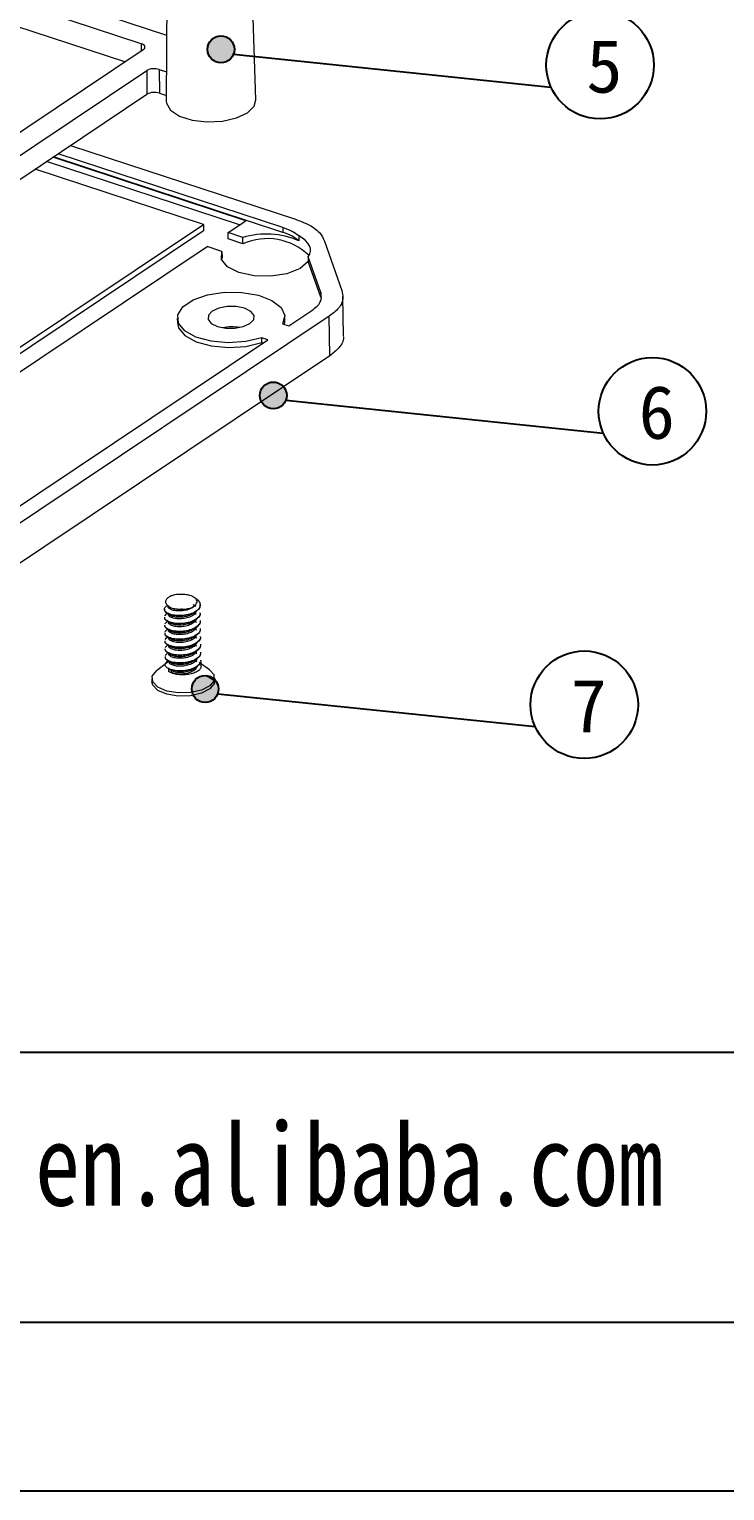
# Model space of a CAD drawing. Header units: inches. Extents: x 1127 to 4647, y 569 to 968.
# Drawn here: x 1276.9 to 1315.7, y 573 to 654.5 of the extents above; entities that cross this region are included whole.
import ezdxf

# ---------------------------------------------------------------- set-up
doc = ezdxf.new("R2010")
doc.units = ezdxf.units.IN
doc.layers.add('文字', color=81, linetype='Continuous')
doc.styles.get("Standard").update_dxf_attribs({"font": 'txt', "bigfont": 'gbcbig.shx'})
doc.styles.add('宋体', font='', dxfattribs={"width": 0.8, "height": 3.5})
doc.styles.get('宋体').set_extended_font_data('SimSun')

msp = doc.modelspace()

# ---------------------------------------------------------------- hatches: boundary and pattern name
h = msp.add_hatch(color=256)
h.dxf.hatch_style = 1
h.set_gradient(color1=(0, 255, 255), color2=(20, 255, 255), one_color=1, tint=0.54)
h.paths.add_polyline_path([(1288.298, 653.394, 1), (1286.798, 653.394, 1)])
h = msp.add_hatch(color=256)
h.dxf.hatch_style = 1
h.set_gradient(color1=(0, 255, 255), color2=(20, 255, 255), one_color=1, tint=0.54)
h.paths.add_polyline_path([(1291.22, 634.078, 1), (1289.72, 634.078, 1)])
h = msp.add_hatch(color=256)
h.dxf.hatch_style = 1
h.set_gradient(color1=(0, 255, 255), color2=(20, 255, 255), one_color=1, tint=0.54)
h.paths.add_polyline_path([(1287.419, 617.701, 1), (1285.919, 617.701, 1)])

# ---------------------------------------------------------------- linework, layer by layer
at = {"color": 7, "linetype": 'Continuous', "lineweight": 15}
for p, q in [((1284.524, 654.169), (1273.026, 657.95)), ((1283.098, 653.707), (1272.093, 657.326)), ((1284.543, 657.114), (1284.5, 650.504)), ((1289.499, 650.571), (1289.28, 657.178)), ((1282.185, 652.691), (1270.484, 656.539)), ((1260.072, 637.902), (1283.213, 653.378)), ((1260.16, 636.665), (1283.405, 652.21)), ((1283.405, 652.21), (1283.422, 650.888)), ((1284.102, 652.271), (1284.511, 652.137)), ((1284.102, 652.271), (1284.12, 650.95)), ((1260.204, 635.36), (1283.422, 650.888)), ((1284.12, 650.95), (1284.502, 650.824)), ((1279.159, 648.037), (1291.704, 643.912)), ((1288.593, 643.596), (1277.818, 647.14)), ((1288.945, 643.832), (1278.17, 647.375)), ((1291.008, 643.18), (1278.196, 647.393)), ((1291.004, 643.444), (1278.46, 647.569)), ((1286.573, 643.623), (1277.178, 646.712)), ((1256.253, 623.346), (1286.573, 643.623)), ((1286.573, 643.623), (1286.578, 643.27)), ((1287.954, 643.169), (1288.945, 643.832)), ((1286.578, 643.27), (1256.258, 622.993)), ((1288.773, 642.9), (1287.954, 643.169)), ((1287.959, 642.816), (1287.954, 643.169)), ((1288.777, 642.547), (1287.959, 642.816)), ((1288.777, 642.547), (1288.773, 642.9)), ((1291.004, 643.444), (1291.008, 643.18)), ((1291.887, 642.981), (1291.891, 642.717)), ((1293.337, 642.688), (1294.299, 639.929)), ((1258.801, 623.671), (1286.788, 642.389)), ((1287.607, 642.12), (1286.788, 642.389)), ((1287.607, 642.12), (1287.611, 641.767)), ((1287.611, 641.767), (1287.582, 641.688)), ((1293.115, 639.825), (1292.421, 641.815)), ((1292.421, 641.815), (1292.424, 641.551)), ((1293.119, 639.561), (1292.424, 641.551)), ((1293.115, 639.825), (1293.119, 639.561)), ((1294.388, 637.398), (1294.359, 639.601)), ((1291.331, 637.959), (1292.618, 638.82)), ((1293.593, 638.499), (1269.445, 622.35)), ((1285.112, 638.396), (1285.116, 638.131)), ((1290.993, 638.07), (1291.331, 637.959)), ((1291.095, 638.037), (1291.115, 638.211)), ((1291.115, 638.211), (1291.112, 638.476)), ((1293.622, 636.296), (1293.593, 638.499)), ((1270.923, 624.311), (1290.165, 637.179)), ((1290.165, 637.179), (1289.827, 637.29)), ((1289.83, 637.026), (1289.827, 637.29)), ((1289.901, 637.003), (1289.83, 637.026)), ((1293.622, 636.296), (1269.474, 620.147)), ((1284.566, 622.38), (1284.523, 622.349)), ((1284.634, 622.302), (1284.701, 622.256)), ((1286.391, 622.378), (1286.391, 622.396)), ((1284.394, 622.149), (1284.394, 622.131)), ((1284.4, 621.708), (1284.4, 621.691)), ((1284.414, 621.777), (1284.535, 621.908)), ((1284.549, 621.923), (1284.529, 621.909)), ((1286.176, 621.856), (1286.075, 621.924)), ((1286.397, 621.938), (1286.397, 621.955)), ((1286.403, 621.497), (1286.403, 621.515)), ((1284.406, 621.268), (1284.406, 621.25)), ((1284.412, 620.827), (1284.412, 620.809)), ((1284.42, 621.337), (1284.542, 621.468)), ((1284.426, 620.896), (1284.545, 621.025)), ((1286.181, 621.416), (1286.095, 621.474)), ((1286.186, 620.976), (1286.103, 621.032)), ((1286.409, 621.057), (1286.408, 621.074)), ((1284.417, 620.386), (1284.418, 620.369)), ((1284.423, 619.946), (1284.424, 619.928)), ((1284.431, 620.455), (1284.554, 620.587)), ((1284.437, 620.015), (1284.558, 620.144)), ((1284.572, 620.16), (1284.551, 620.146)), ((1286.194, 620.097), (1286.101, 620.16)), ((1286.197, 620.532), (1286.103, 620.595)), ((1286.415, 620.616), (1286.414, 620.634)), ((1286.42, 620.175), (1286.42, 620.193)), ((1284.589, 619.2), (1283.962, 618.721)), ((1284.429, 619.505), (1284.429, 619.488)), ((1284.443, 619.574), (1284.567, 619.707)), ((1286.204, 619.217), (1286.122, 619.273)), ((1286.208, 619.652), (1286.123, 619.708)), ((1286.917, 618.761), (1286.328, 619.186)), ((1286.426, 619.735), (1286.426, 619.752)), ((1286.432, 619.294), (1286.432, 619.312)), ((1283.696, 618.274), (1283.698, 618.098)), ((1284.787, 618.709), (1284.623, 618.82)), ((1284.623, 618.82), (1284.625, 618.674)), ((1284.789, 618.621), (1284.787, 618.709)), ((1287.058, 618.232), (1286.779, 618.397)), ((1287.198, 618.145), (1287.195, 618.321))]:
    msp.add_line(p, q, dxfattribs=at)
at = {"color": 8, "linetype": 'Continuous', "lineweight": 15}
msp.add_line((1283.098, 653.707), (1283.104, 653.305), dxfattribs=at)
at = {"color": 4}
for p, q in [((1288.248, 653.124), (1305.965, 651.291)), ((1291.17, 633.808), (1308.887, 631.975)), ((1287.369, 617.432), (1305.086, 615.598))]:
    msp.add_line(p, q, dxfattribs=at)
for p, q in [((1337.759, 597.412), (1141.525, 597.412)), ((1141.525, 582.363), (1676.369, 582.363)), ((1127.067, 572.957), (1685.775, 572.957)), ((1127.067, 572.957), (1385.728, 572.957))]:
    msp.add_line(p, q)
at = {"color": 7, "linetype": 'Continuous', "lineweight": 15, "flags": 128}
for points in [[(1283.213, 653.378), (1283.262, 653.419), (1283.293, 653.463), (1283.306, 653.509), (1283.3, 653.555), (1283.275, 653.6), (1283.231, 653.641), (1283.172, 653.677), (1283.098, 653.707)], [(1284.5, 650.504), (1284.511, 650.391), (1284.737, 650), (1285.233, 649.672), (1285.939, 649.445), (1286.771, 649.347), (1287.63, 649.389), (1288.415, 649.567), (1289.031, 649.858), (1289.405, 650.229), (1289.499, 650.571)], [(1292.421, 641.815), (1292.504, 641.968), (1292.544, 642.124), (1292.539, 642.281), (1292.491, 642.436), (1292.4, 642.586), (1292.267, 642.728), (1292.095, 642.861), (1291.887, 642.981)], [(1292.424, 641.551), (1291.965, 641.158), (1291.234, 640.869), (1290.335, 640.727), (1289.395, 640.751), (1288.549, 640.938), (1287.916, 641.261), (1287.586, 641.674), (1287.607, 642.12)], [(1289.827, 637.29), (1288.938, 637.081), (1287.96, 637.018), (1286.998, 637.108), (1286.157, 637.34), (1285.526, 637.691), (1285.173, 638.122), (1285.137, 638.586), (1285.421, 639.034), (1285.995, 639.418), (1286.797, 639.696), (1287.74, 639.839), (1288.724, 639.83), (1289.642, 639.671), (1290.395, 639.379), (1290.902, 638.986), (1291.109, 638.533), (1290.993, 638.07)], [(1288.87, 638.943), (1288.408, 639.037), (1287.901, 639.04), (1287.427, 638.951), (1287.056, 638.783), (1286.846, 638.563), (1286.829, 638.323), (1287.008, 638.1), (1287.354, 637.929), (1287.816, 637.835), (1288.323, 637.832), (1288.798, 637.921), (1289.168, 638.089), (1289.378, 638.309), (1289.395, 638.549), (1289.217, 638.771), (1288.87, 638.943)], [(1285.116, 638.131), (1285.177, 637.857), (1285.529, 637.427), (1286.16, 637.076), (1287.002, 636.844), (1287.963, 636.754), (1288.941, 636.817), (1289.83, 637.026)], [(1284.025, 617.8), (1283.742, 618.091), (1283.719, 618.413), (1283.958, 618.718), (1283.962, 618.721)], [(1286.917, 618.761), (1287.149, 618.504), (1287.172, 618.182), (1286.933, 617.877), (1286.467, 617.637), (1285.845, 617.497), (1285.163, 617.478), (1284.524, 617.585), (1284.025, 617.8)], [(1284.027, 617.624), (1283.744, 617.915), (1283.698, 618.098)], [(1287.198, 618.145), (1287.175, 618.006), (1286.935, 617.701), (1286.469, 617.46), (1285.848, 617.32), (1285.165, 617.302), (1284.526, 617.409), (1284.027, 617.624)]]:
    msp.add_lwpolyline(points, dxfattribs=at)
at = {"color": 4}
for centre, radius in [((1308.706, 652.512), 3), ((1287.548, 653.394), 0.75), ((1311.627, 633.196), 3), ((1290.47, 634.078), 0.75), ((1307.826, 616.82), 3), ((1286.669, 617.701), 0.75)]:
    msp.add_circle(centre, radius, dxfattribs=at)
at = {"color": 7, "linetype": 'Continuous', "lineweight": 15}
for centre, radius, start, end in [((1283.826, 651.423), 0.892, 71.92754, 118.13332), ((1283.843, 650.101), 0.892, 71.92754, 118.13332), ((1290.076, 638.456), 4.631, 66.9331, 106.34926), ((1290.129, 639.472), 3.359, 45.94329, 113.72006), ((1288.155, 635.247), 2.658, 80.59723, 100.9339), ((1285.252, 621.639), 1.343, 104.88502, 113.70394), ((1286.8, 617.657), 0.63, 345.4191, 65.79316)]:
    msp.add_arc(centre, radius, start, end, dxfattribs=at)
for points, knots in [([(1291.704, 643.912), (1291.928, 643.83), (1292.478, 643.627), (1293.082, 643.204), (1293.257, 642.85), (1293.337, 642.688)], [0, 0, 0, 0, 0.271145, 0.666297, 1, 1, 1, 1]), ([(1291.887, 642.981), (1291.775, 643.069), (1291.544, 643.25), (1291.188, 643.378), (1291.004, 643.444)], [0, 0, 0, 0, 0.4840314, 1, 1, 1, 1]), ([(1291.891, 642.717), (1291.779, 642.804), (1291.547, 642.985), (1291.191, 643.114), (1291.008, 643.18)], [0, 0, 0, 0, 0.4840314, 1, 1, 1, 1]), ([(1292.618, 638.82), (1292.726, 638.9), (1292.989, 639.095), (1293.197, 639.446), (1293.142, 639.702), (1293.115, 639.825)], [0, 0, 0, 0, 0.268676, 0.649719, 1, 1, 1, 1]), ([(1294.299, 639.929), (1294.33, 639.795), (1294.407, 639.465), (1294.19, 638.958), (1293.781, 638.643), (1293.593, 638.499)], [0, 0, 0, 0, 0.271162, 0.665609, 1, 1, 1, 1]), ([(1294.375, 637.397), (1294.379, 637.372), (1294.417, 637.151), (1294.211, 636.754), (1293.807, 636.44), (1293.622, 636.296)], [0, 0, 0, 0, 0.0650372, 0.5710388, 1, 1, 1, 1]), ([(1286.159, 622.733), (1286.174, 622.726), (1286.285, 622.669), (1286.383, 622.518), (1286.405, 622.303), (1286.263, 622.098), (1285.991, 621.928), (1285.627, 621.818), (1285.226, 621.782), (1284.853, 621.814), (1284.56, 621.914), (1284.396, 622.058), (1284.374, 622.213), (1284.48, 622.305), (1284.529, 622.348)], [0, 0, 0, 0, 0.0138, 0.103683, 0.195944, 0.284528, 0.375982, 0.467437, 0.556021, 0.648282, 0.738165, 0.828048, 0.920308, 1, 1, 1, 1]), ([(1286.371, 622.378), (1286.376, 622.347), (1286.393, 622.245), (1286.258, 622.081), (1285.993, 621.911), (1285.626, 621.8), (1285.227, 621.765), (1284.852, 621.797), (1284.565, 621.897), (1284.405, 622.019), (1284.411, 622.102), (1284.414, 622.132)], [0, 0, 0, 0, 0.055018, 0.177311, 0.303565, 0.42982, 0.552112, 0.67948, 0.803565, 0.92765, 1, 1, 1, 1]), ([(1284.712, 622.868), (1284.65, 622.83), (1284.52, 622.747), (1284.438, 622.596), (1284.468, 622.442), (1284.603, 622.307), (1284.819, 622.206), (1285.092, 622.148), (1285.284, 622.149), (1285.379, 622.149)], [0, 0, 0, 0, 0.140898, 0.298663, 0.44647, 0.590235, 0.73419, 0.868633, 1, 1, 1, 1]), ([(1286.15, 622.419), (1286.118, 622.376), (1286.051, 622.288), (1285.85, 622.168), (1285.578, 622.079), (1285.257, 622.046), (1284.958, 622.065), (1284.729, 622.14), (1284.602, 622.232), (1284.606, 622.294), (1284.608, 622.316)], [0, 0, 0, 0, 0.11093, 0.2265273, 0.3675871, 0.504188, 0.6465021, 0.7851197, 0.9237384, 1, 1, 1, 1]), ([(1285.379, 622.149), (1285.34, 622.147), (1285.196, 622.137), (1284.956, 622.154), (1284.729, 622.228), (1284.607, 622.312), (1284.608, 622.365), (1284.609, 622.378)], [0, 0, 0, 0, 0.100374, 0.375625, 0.643726, 0.91183, 1, 1, 1, 1]), ([(1286.15, 622.419), (1286.179, 622.462), (1286.237, 622.547), (1286.206, 622.681), (1286.087, 622.802), (1285.885, 622.902), (1285.616, 622.969), (1285.306, 622.989), (1285.065, 622.968), (1284.938, 622.943), (1284.907, 622.936)], [0, 0, 0, 0, 0.129917, 0.259784, 0.389667, 0.521883, 0.66558, 0.809199, 0.952796, 1, 1, 1, 1]), ([(1285.379, 622.149), (1285.446, 622.152), (1285.604, 622.158), (1285.833, 622.21), (1286.04, 622.299), (1286.113, 622.379), (1286.15, 622.419)], [0, 0, 0, 0, 0.199089, 0.464354, 0.729618, 1, 1, 1, 1]), ([(1286.163, 622.302), (1286.135, 622.32), (1286.08, 622.357), (1286.026, 622.394), (1285.999, 622.412)], [0, 0, 0, 0, 0.500065, 1, 1, 1, 1]), ([(1286.167, 622.736), (1286.138, 622.755), (1286.105, 622.777), (1286.073, 622.799), (1286.069, 622.802)], [0, 0, 0, 0, 0.859002, 1, 1, 1, 1]), ([(1286.377, 621.955), (1286.382, 621.924), (1286.398, 621.822), (1286.263, 621.658), (1285.998, 621.488), (1285.632, 621.377), (1285.233, 621.342), (1284.857, 621.374), (1284.571, 621.474), (1284.411, 621.596), (1284.417, 621.679), (1284.419, 621.709)], [0, 0, 0, 0, 0.0550181, 0.1773107, 0.3035651, 0.4298203, 0.552112, 0.67948, 0.803565, 0.9276499, 1, 1, 1, 1]), ([(1286.377, 621.937), (1286.382, 621.906), (1286.399, 621.805), (1286.264, 621.64), (1285.999, 621.47), (1285.632, 621.36), (1285.233, 621.324), (1284.858, 621.356), (1284.571, 621.456), (1284.411, 621.579), (1284.417, 621.661), (1284.42, 621.691)], [0, 0, 0, 0, 0.055018, 0.177311, 0.303565, 0.42982, 0.552112, 0.67948, 0.803565, 0.92765, 1, 1, 1, 1]), ([(1286.383, 621.514), (1286.388, 621.483), (1286.404, 621.382), (1286.269, 621.217), (1286.004, 621.047), (1285.638, 620.937), (1285.238, 620.901), (1284.863, 620.933), (1284.577, 621.033), (1284.417, 621.156), (1284.423, 621.238), (1284.425, 621.268)], [0, 0, 0, 0, 0.055018, 0.177311, 0.303565, 0.42982, 0.552112, 0.67948, 0.803565, 0.92765, 1, 1, 1, 1]), ([(1286.383, 621.497), (1286.388, 621.465), (1286.404, 621.364), (1286.269, 621.199), (1286.005, 621.029), (1285.638, 620.919), (1285.239, 620.883), (1284.863, 620.916), (1284.577, 621.016), (1284.417, 621.138), (1284.423, 621.22), (1284.426, 621.251)], [0, 0, 0, 0, 0.0550181, 0.1773107, 0.3035651, 0.4298203, 0.552112, 0.67948, 0.803565, 0.9276499, 1, 1, 1, 1]), ([(1284.539, 621.492), (1284.567, 621.473), (1284.622, 621.436), (1284.678, 621.398), (1284.706, 621.379)], [0, 0, 0, 0, 0.500104, 1, 1, 1, 1]), ([(1284.546, 621.924), (1284.574, 621.906), (1284.628, 621.869), (1284.683, 621.832), (1284.711, 621.813)], [0, 0, 0, 0, 0.500072, 1, 1, 1, 1]), ([(1286.184, 622.042), (1286.155, 621.987), (1286.098, 621.874), (1285.873, 621.733), (1285.584, 621.638), (1285.263, 621.605), (1284.963, 621.625), (1284.734, 621.7), (1284.607, 621.792), (1284.612, 621.853), (1284.614, 621.875)], [0, 0, 0, 0, 0.129958, 0.264157, 0.398357, 0.528314, 0.663707, 0.795583, 0.92746, 1, 1, 1, 1]), ([(1286.189, 621.602), (1286.161, 621.546), (1286.104, 621.433), (1285.879, 621.292), (1285.59, 621.198), (1285.269, 621.164), (1284.969, 621.184), (1284.74, 621.259), (1284.613, 621.351), (1284.618, 621.413), (1284.619, 621.434)], [0, 0, 0, 0, 0.129959, 0.264159, 0.39836, 0.528318, 0.663712, 0.795589, 0.927467, 1, 1, 1, 1]), ([(1286.003, 621.921), (1285.959, 621.889), (1285.848, 621.807), (1285.58, 621.727), (1285.262, 621.693), (1284.966, 621.714), (1284.746, 621.778), (1284.685, 621.839), (1284.66, 621.864)], [0, 0, 0, 0, 0.125314, 0.314743, 0.498184, 0.689297, 0.875446, 1, 1, 1, 1]), ([(1286.013, 621.483), (1285.968, 621.45), (1285.855, 621.367), (1285.586, 621.287), (1285.267, 621.252), (1284.975, 621.274), (1284.781, 621.325), (1284.732, 621.369), (1284.723, 621.377)], [0, 0, 0, 0, 0.139894, 0.345367, 0.544344, 0.751643, 0.953558, 1, 1, 1, 1]), ([(1286.006, 621.912), (1286.033, 621.931), (1286.087, 621.97), (1286.142, 622.009), (1286.17, 622.029)], [0, 0, 0, 0, 0.499866, 1, 1, 1, 1]), ([(1286.015, 621.474), (1286.043, 621.493), (1286.097, 621.532), (1286.152, 621.571), (1286.18, 621.591)], [0, 0, 0, 0, 0.49989, 1, 1, 1, 1]), ([(1286.389, 621.074), (1286.394, 621.042), (1286.41, 620.941), (1286.275, 620.776), (1286.01, 620.606), (1285.644, 620.496), (1285.244, 620.46), (1284.869, 620.493), (1284.583, 620.593), (1284.423, 620.715), (1284.429, 620.797), (1284.431, 620.828)], [0, 0, 0, 0, 0.055018, 0.177311, 0.303565, 0.42982, 0.552112, 0.67948, 0.803565, 0.92765, 1, 1, 1, 1]), ([(1286.389, 621.056), (1286.394, 621.025), (1286.41, 620.924), (1286.275, 620.759), (1286.01, 620.589), (1285.644, 620.478), (1285.245, 620.443), (1284.869, 620.475), (1284.583, 620.575), (1284.423, 620.697), (1284.429, 620.78), (1284.431, 620.81)], [0, 0, 0, 0, 0.0550181, 0.1773107, 0.3035651, 0.4298203, 0.552112, 0.67948, 0.803565, 0.9276499, 1, 1, 1, 1]), ([(1284.541, 621.054), (1284.568, 621.036), (1284.624, 620.998), (1284.68, 620.96), (1284.708, 620.941)], [0, 0, 0, 0, 0.50012, 1, 1, 1, 1]), ([(1286.195, 621.161), (1286.167, 621.106), (1286.11, 620.993), (1285.885, 620.852), (1285.596, 620.757), (1285.275, 620.724), (1284.975, 620.744), (1284.746, 620.818), (1284.619, 620.91), (1284.624, 620.972), (1284.625, 620.994)], [0, 0, 0, 0, 0.129961, 0.264163, 0.398366, 0.528326, 0.663722, 0.795601, 0.927481, 1, 1, 1, 1]), ([(1286.201, 620.72), (1286.173, 620.665), (1286.116, 620.552), (1285.891, 620.411), (1285.601, 620.317), (1285.281, 620.283), (1284.981, 620.303), (1284.752, 620.378), (1284.625, 620.47), (1284.63, 620.531), (1284.631, 620.553)], [0, 0, 0, 0, 0.129956, 0.264154, 0.398352, 0.528307, 0.663698, 0.795572, 0.927448, 1, 1, 1, 1]), ([(1286.013, 621.039), (1285.97, 621.007), (1285.859, 620.926), (1285.592, 620.846), (1285.273, 620.811), (1284.98, 620.833), (1284.785, 620.885), (1284.735, 620.93), (1284.725, 620.939)], [0, 0, 0, 0, 0.134612, 0.340007, 0.53891, 0.746131, 0.94797, 1, 1, 1, 1]), ([(1286.008, 620.579), (1286.034, 620.598), (1286.086, 620.635), (1286.138, 620.673), (1286.164, 620.691)], [0, 0, 0, 0, 0.499944, 1, 1, 1, 1]), ([(1286.017, 621.03), (1286.044, 621.049), (1286.097, 621.087), (1286.151, 621.126), (1286.178, 621.146)], [0, 0, 0, 0, 0.499926, 1, 1, 1, 1]), ([(1286.395, 620.633), (1286.4, 620.602), (1286.416, 620.501), (1286.281, 620.336), (1286.016, 620.166), (1285.65, 620.055), (1285.25, 620.02), (1284.875, 620.052), (1284.589, 620.152), (1284.429, 620.274), (1284.435, 620.357), (1284.437, 620.387)], [0, 0, 0, 0, 0.055018, 0.177311, 0.303565, 0.42982, 0.552112, 0.67948, 0.803565, 0.92765, 1, 1, 1, 1]), ([(1286.395, 620.615), (1286.4, 620.584), (1286.416, 620.483), (1286.281, 620.318), (1286.016, 620.148), (1285.65, 620.038), (1285.25, 620.002), (1284.875, 620.034), (1284.589, 620.134), (1284.429, 620.257), (1284.435, 620.339), (1284.437, 620.369)], [0, 0, 0, 0, 0.0550181, 0.1773107, 0.3035651, 0.4298203, 0.552112, 0.67948, 0.803565, 0.9276499, 1, 1, 1, 1]), ([(1286.401, 620.192), (1286.406, 620.161), (1286.422, 620.06), (1286.287, 619.895), (1286.022, 619.725), (1285.656, 619.615), (1285.256, 619.579), (1284.881, 619.611), (1284.594, 619.711), (1284.434, 619.834), (1284.441, 619.916), (1284.443, 619.946)], [0, 0, 0, 0, 0.055018, 0.177311, 0.303565, 0.42982, 0.552112, 0.67948, 0.803565, 0.92765, 1, 1, 1, 1]), ([(1286.401, 620.175), (1286.406, 620.143), (1286.422, 620.042), (1286.287, 619.878), (1286.022, 619.708), (1285.656, 619.597), (1285.256, 619.562), (1284.881, 619.594), (1284.595, 619.694), (1284.435, 619.816), (1284.441, 619.898), (1284.443, 619.929)], [0, 0, 0, 0, 0.055018, 0.177311, 0.303565, 0.42982, 0.552112, 0.67948, 0.803565, 0.92765, 1, 1, 1, 1]), ([(1284.547, 620.613), (1284.575, 620.595), (1284.629, 620.558), (1284.685, 620.52), (1284.713, 620.501)], [0, 0, 0, 0, 0.500148, 1, 1, 1, 1]), ([(1284.567, 620.164), (1284.593, 620.146), (1284.646, 620.11), (1284.7, 620.073), (1284.728, 620.055)], [0, 0, 0, 0, 0.500194, 1, 1, 1, 1]), ([(1286.207, 620.28), (1286.179, 620.224), (1286.121, 620.111), (1285.897, 619.97), (1285.607, 619.876), (1285.287, 619.843), (1284.987, 619.862), (1284.758, 619.937), (1284.631, 620.029), (1284.635, 620.091), (1284.637, 620.112)], [0, 0, 0, 0, 0.129958, 0.264157, 0.398356, 0.528313, 0.663705, 0.795581, 0.927458, 1, 1, 1, 1]), ([(1286.014, 620.151), (1285.974, 620.121), (1285.866, 620.043), (1285.604, 619.965), (1285.285, 619.93), (1284.989, 619.951), (1284.769, 620.016), (1284.707, 620.078), (1284.681, 620.103)], [0, 0, 0, 0, 0.115347, 0.306181, 0.490983, 0.683514, 0.871044, 1, 1, 1, 1]), ([(1286.003, 620.588), (1285.964, 620.559), (1285.858, 620.482), (1285.598, 620.406), (1285.279, 620.371), (1284.986, 620.392), (1284.791, 620.444), (1284.741, 620.49), (1284.73, 620.499)], [0, 0, 0, 0, 0.120608, 0.329164, 0.531129, 0.74154, 0.946485, 1, 1, 1, 1]), ([(1286.018, 620.141), (1286.045, 620.161), (1286.098, 620.199), (1286.153, 620.238), (1286.18, 620.258)], [0, 0, 0, 0, 0.499862, 1, 1, 1, 1]), ([(1286.412, 619.311), (1286.417, 619.28), (1286.434, 619.179), (1286.299, 619.014), (1286.034, 618.844), (1285.667, 618.733), (1285.268, 618.698), (1284.894, 618.73), (1284.601, 618.83), (1284.438, 618.973), (1284.416, 619.129), (1284.521, 619.221), (1284.57, 619.264)], [0, 0, 0, 0, 0.047222, 0.152186, 0.260551, 0.368916, 0.473879, 0.583199, 0.689702, 0.796204, 0.905524, 1, 1, 1, 1]), ([(1286.407, 619.752), (1286.412, 619.72), (1286.428, 619.619), (1286.293, 619.455), (1286.028, 619.285), (1285.662, 619.174), (1285.262, 619.139), (1284.887, 619.171), (1284.6, 619.271), (1284.44, 619.393), (1284.447, 619.475), (1284.449, 619.506)], [0, 0, 0, 0, 0.055018, 0.177311, 0.303565, 0.42982, 0.552112, 0.67948, 0.803565, 0.92765, 1, 1, 1, 1]), ([(1286.407, 619.734), (1286.412, 619.703), (1286.428, 619.602), (1286.293, 619.437), (1286.028, 619.267), (1285.662, 619.156), (1285.262, 619.121), (1284.887, 619.153), (1284.601, 619.253), (1284.441, 619.375), (1284.447, 619.458), (1284.449, 619.488)], [0, 0, 0, 0, 0.0550181, 0.1773107, 0.3035651, 0.4298204, 0.5521119, 0.67948, 0.8035651, 0.9276499, 1, 1, 1, 1]), ([(1284.57, 619.288), (1284.598, 619.269), (1284.653, 619.232), (1284.709, 619.194), (1284.737, 619.175)], [0, 0, 0, 0, 0.500076, 1, 1, 1, 1]), ([(1284.579, 619.719), (1284.607, 619.701), (1284.661, 619.664), (1284.716, 619.627), (1284.744, 619.608)], [0, 0, 0, 0, 0.500067, 1, 1, 1, 1]), ([(1286.413, 619.294), (1286.418, 619.262), (1286.434, 619.161), (1286.299, 618.996), (1286.034, 618.826), (1285.667, 618.716), (1285.269, 618.681), (1284.888, 618.71), (1284.711, 618.784), (1284.623, 618.82)], [0, 0, 0, 0, 0.0684675, 0.2206551, 0.3777727, 0.5348916, 0.687078, 0.8455817, 1, 1, 1, 1]), ([(1286.368, 619.126), (1286.396, 619.087), (1286.457, 618.997), (1286.42, 618.846), (1286.282, 618.698), (1286.045, 618.578), (1285.74, 618.502), (1285.401, 618.477), (1285.067, 618.506), (1284.798, 618.577), (1284.676, 618.646), (1284.625, 618.674)], [0, 0, 0, 0, 0.091985, 0.209803, 0.327621, 0.445439, 0.563257, 0.681075, 0.798894, 0.916712, 1, 1, 1, 1]), ([(1286.213, 619.839), (1286.185, 619.784), (1286.127, 619.671), (1285.903, 619.53), (1285.613, 619.435), (1285.293, 619.402), (1284.993, 619.422), (1284.764, 619.496), (1284.637, 619.589), (1284.641, 619.65), (1284.643, 619.672)], [0, 0, 0, 0, 0.129959, 0.264159, 0.398359, 0.528318, 0.663711, 0.795588, 0.927466, 1, 1, 1, 1]), ([(1286.219, 619.399), (1286.191, 619.343), (1286.133, 619.23), (1285.909, 619.089), (1285.619, 618.995), (1285.299, 618.961), (1284.999, 618.981), (1284.77, 619.056), (1284.643, 619.148), (1284.647, 619.209), (1284.649, 619.231)], [0, 0, 0, 0, 0.12996, 0.264162, 0.398364, 0.528324, 0.663719, 0.795598, 0.927477, 1, 1, 1, 1]), ([(1286.031, 619.717), (1285.987, 619.685), (1285.877, 619.604), (1285.61, 619.524), (1285.292, 619.49), (1284.994, 619.51), (1284.754, 619.584), (1284.683, 619.658), (1284.647, 619.695)], [0, 0, 0, 0, 0.1168488, 0.2955281, 0.4685596, 0.6488276, 0.8244129, 1, 1, 1, 1]), ([(1286.042, 619.28), (1285.997, 619.247), (1285.885, 619.164), (1285.616, 619.084), (1285.296, 619.049), (1285.004, 619.071), (1284.811, 619.121), (1284.762, 619.165), (1284.753, 619.173)], [0, 0, 0, 0, 0.140046, 0.34597, 0.545384, 0.753139, 0.955496, 1, 1, 1, 1]), ([(1286.034, 619.707), (1286.061, 619.727), (1286.115, 619.766), (1286.17, 619.805), (1286.198, 619.825)], [0, 0, 0, 0, 0.49987, 1, 1, 1, 1]), ([(1286.045, 619.27), (1286.072, 619.29), (1286.126, 619.329), (1286.181, 619.368), (1286.209, 619.388)], [0, 0, 0, 0, 0.4998976, 1, 1, 1, 1]), ([(1286.045, 618.837), (1286, 618.805), (1285.889, 618.723), (1285.621, 618.643), (1285.305, 618.609), (1285, 618.627), (1284.858, 618.682), (1284.787, 618.709)], [0, 0, 0, 0, 0.143689, 0.359931, 0.569338, 0.787502, 1, 1, 1, 1]), ([(1286.225, 618.958), (1286.197, 618.902), (1286.139, 618.789), (1285.915, 618.648), (1285.625, 618.554), (1285.305, 618.521), (1285.001, 618.539), (1284.859, 618.594), (1284.789, 618.621)], [0, 0, 0, 0, 0.163349, 0.33203, 0.500711, 0.664059, 0.83424, 1, 1, 1, 1]), ([(1286.048, 618.828), (1286.075, 618.847), (1286.128, 618.886), (1286.183, 618.925), (1286.21, 618.944)], [0, 0, 0, 0, 0.499916, 1, 1, 1, 1])]:
    msp.add_open_spline(points, degree=3, knots=knots, dxfattribs=at)

# ---------------------------------------------------------------- texts
at = {"char_height": 2.96954, "width": 1687.73996, "attachment_point": 1}
for s, insert in [('{\\fSimHei|b0|i0|c134|p49;5}', (1307.94, 653.945)), ('{\\fSimHei|b0|i0|c134|p49;6}', (1310.862, 634.629)), ('{\\fSimHei|b0|i0|c134|p49;7}', (1307.06, 618.252))]:
    msp.add_mtext(s, dxfattribs=dict(at, insert=insert))
at = {"layer": '文字', "color": 0, "insert": (1252.156, 593.463), "char_height": 4.59842, "width": 80.78975, "attachment_point": 1, "style": '宋体'}
msp.add_mtext('www.szomk.en.alibaba.com', dxfattribs=at)

doc.saveas('drawing.dxf')
